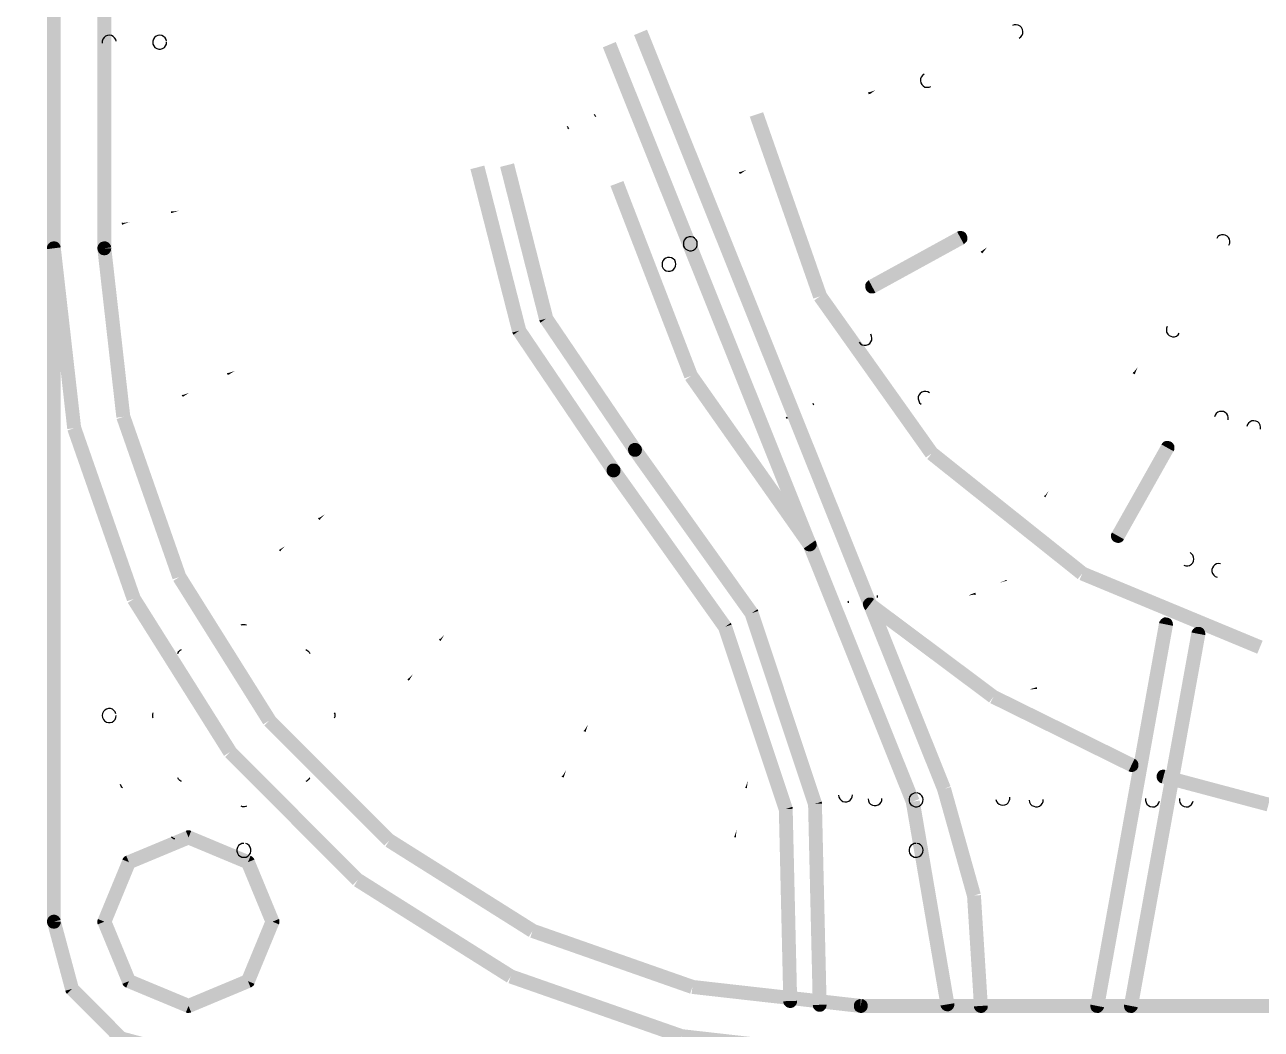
# Model space of a CAD drawing. Header units: millimetres. Extents: x -185079 to -2648, y 85916 to 249201.
# Drawn here: x -52839.2 to -52765.8, y 133814.6 to 133874.2 of the extents above; entities that cross this region are included whole.
import ezdxf

# ---------------------------------------------------------------- set-up
doc = ezdxf.new("R2010")
doc.units = ezdxf.units.MM
doc.linetypes.add('DASHDOT', pattern=[25.4, 12.7, -6.35, 0, -6.35])
doc.layers.get('0').update_dxf_attribs({"color": 255, "linetype": 'DASHDOT'})
doc.layers.add('1', color=4, linetype='Continuous')

msp = doc.modelspace()

# ---------------------------------------------------------------- hatches: boundary and pattern name
at = {"extrusion": (-0.004685415688226611, -0.01745240643729066, 0.9998367168639968)}
for points in [[(-85785.87176038814, 115775.4747908666), (-85785.47495859771, 115775.5813369159), (-85785.07815680729, 115775.6878829652), (-85728.04221438129, 115563.2730236262), (-85728.43901617172, 115563.1664775769), (-85728.83581796216, 115563.0599315276)], [(-85766.90431928224, 115716.3891529993), (-85766.50751749182, 115716.4956990486), (-85766.11071570138, 115716.6022450979), (-85735.51908488198, 115602.672034058), (-85735.91588667242, 115602.5654880087), (-85736.31268846284, 115602.4589419594)], [(-85708.82111759766, 115622.9511429566), (-85708.49099202319, 115623.2043384368), (-85708.16105637037, 115623.4582412286), (-85679.11237975888, 115584.7390086774), (-85679.4423154117, 115584.4851058856), (-85679.7717336746, 115584.232100327)], [(-85710.4233859114, 115621.764881766), (-85710.0939676485, 115622.0178873246), (-85709.76403199568, 115622.2717901164), (-85680.70851820457, 115583.5270943486), (-85681.03793646746, 115583.2740887901), (-85681.36787212029, 115583.0201859983)], [(-85693.78360648913, 115611.0606397159), (-85694.13330085149, 115610.8294888624), (-85694.48299521384, 115610.5983380088), (-85700.93303256533, 115620.0529823763), (-85700.58333820298, 115620.2841332299), (-85700.23364384062, 115620.5152840834)], [(-85710.49095402802, 115604.430779924), (-85710.86021717825, 115604.2216736971), (-85711.2294803285, 115604.0125674703), (-85716.13910478452, 115612.740336256), (-85715.76984163429, 115612.9494424829), (-85715.40057848406, 115613.1585487097)], [(-85709.12787499276, 115605.5391663781), (-85709.497138143, 115605.3300601513), (-85709.86640129323, 115605.1209539244), (-85714.47098165682, 115613.3255010772), (-85714.10171850659, 115613.5346073041), (-85713.73245535635, 115613.7437135309)], [(-85699.97375840858, 115604.5203153516), (-85700.30711265122, 115604.2791441681), (-85700.6406568155, 115604.0386802961), (-85707.85442956389, 115613.9343307911), (-85707.5208853996, 115614.174794663), (-85707.18753115696, 115614.4159658466)], [(-85687.26775701753, 115616.6449862314), (-85686.97888806916, 115616.3373306447), (-85686.69091635401, 115616.030192448), (-85691.01325649687, 115611.8871675335), (-85691.30212544525, 115612.1948231202), (-85691.59009716038, 115612.5019613169)], [(-85686.97888806916, 115616.3373306447), (-85686.69091635401, 115616.030192448), (-85686.62178924526, 115616.1314094594), (-85686.56862241292, 115616.2412321777), (-85686.55796622836, 115616.3540481247), (-85686.58892345836, 115616.4693399105), (-85686.64553382652, 115616.5785018283), (-85686.72470621129, 115616.6671977249), (-85686.82160739967, 115616.7230758355), (-85686.94145044798, 115616.7599025481), (-85687.0601608236, 115616.7416769264), (-85687.17545260942, 115616.7107196964), (-85687.26775701753, 115616.6449862314)], [(-85738.8094983028, 115601.788518512), (-85738.42637087163, 115601.9459909943), (-85738.47937272832, 115602.0417139922), (-85738.57056940976, 115602.1271812207), (-85738.66836783139, 115602.1835767212), (-85738.7846023682, 115602.206964514), (-85738.90331274385, 115602.1887388922), (-85739.01518593983, 115602.145050054), (-85739.10678303638, 115602.0795065107), (-85739.17591014513, 115601.9782894993), (-85739.21615544758, 115601.8711780592), (-85739.22339304231, 115601.745630504), (-85739.1924358123, 115601.6303387181)], [(-85734.49066167028, 115591.9398234767), (-85734.87378910145, 115591.7823509944), (-85735.25672661095, 115591.6241712005), (-85739.1924358123, 115601.6303387181), (-85738.8094983028, 115601.788518512), (-85738.42637087163, 115601.9459909943)], [(-85735.91588667242, 115602.5654880087), (-85735.53275924125, 115602.722960491), (-85735.58576109794, 115602.8186834889), (-85735.67766509095, 115602.9039607957), (-85735.77546351256, 115602.9603562962), (-85735.89099073783, 115602.9839340107), (-85736.00970111345, 115602.9657083889), (-85736.12157430945, 115602.9220195507), (-85736.21387871756, 115602.8562860857), (-85736.28300582632, 115602.7550690743), (-85736.32254381718, 115602.6481475559), (-85736.32978141193, 115602.5226000007), (-85736.29882418191, 115602.4073082149)], [(-85735.91588667242, 115602.5654880087), (-85736.31268846284, 115602.4589419594), (-85736.26880970293, 115602.3463614519), (-85736.19034462974, 115602.2574756336), (-85736.1020491482, 115602.1856372466), (-85735.98291341147, 115602.1486206123), (-85735.86078444603, 115602.1541146258), (-85735.75822426847, 115602.181653266), (-85735.64976966228, 115602.2380737125), (-85735.56449235546, 115602.3299777055), (-85735.52476444293, 115602.4361919123), (-85735.50066933857, 115602.5526163708), (-85735.51908488198, 115602.672034058)], [(-85731.84963461156, 115593.3496474029), (-85732.23276204272, 115593.1921749206), (-85732.61569955223, 115593.0339951268), (-85736.29882418191, 115602.4073082149), (-85735.91588667242, 115602.5654880087), (-85735.53275924125, 115602.722960491)], [(-85691.30212544525, 115612.1948231202), (-85691.59009716038, 115612.5019613169), (-85691.65922426914, 115612.4007443055), (-85691.71149386826, 115612.2904041973), (-85691.7228573644, 115612.1773983286), (-85691.69190013438, 115612.0621065428), (-85691.6347723763, 115611.9538418583), (-85691.55630730312, 115611.86495604), (-85691.4585088815, 115611.8085605395), (-85691.33956306642, 115611.7722512168), (-85691.22085269079, 115611.7904768385), (-85691.10556090498, 115611.8214340686), (-85691.01325649687, 115611.8871675335)], [(-85685.04129995561, 115603.8571671314), (-85685.31252924478, 115603.5371304596), (-85685.58375853395, 115603.2170937877), (-85694.40382282909, 115610.5096421122), (-85694.13330085149, 115610.8294888624), (-85693.86207156233, 115611.1495255342)], [(-85709.497138143, 115605.3300601513), (-85709.76766012059, 115605.0102134011), (-85709.80679769636, 115605.0543026544), (-85709.86640129323, 115605.1209539244)], [(-85702.11075703774, 115599.4937220396), (-85702.38127901533, 115599.1738752894), (-85702.6525083045, 115598.8538386176), (-85709.76766012059, 115605.0102134011), (-85709.497138143, 115605.3300601513), (-85709.22590885383, 115605.6500968231)], [(-85710.86021717825, 115604.2216736971), (-85711.13073915587, 115603.9018269469), (-85711.17006665329, 115603.9466235119), (-85711.2294803285, 115604.0125674703)], [(-85703.0227578324, 115597.9847397361), (-85703.2937971999, 115597.6639957527), (-85703.56431917752, 115597.3441490025), (-85711.13073915587, 115603.9018269469), (-85710.86021717825, 115604.2216736971), (-85710.58898788909, 115604.5417103689)], [(-85690.64352966589, 115596.7596226746), (-85690.91405164349, 115596.4397759244), (-85691.18528093265, 115596.1197392526), (-85700.57834194039, 115603.9591074963), (-85700.30711265122, 115604.2791441681), (-85700.03678059528, 115604.5996982298)], [(-85726.20190921616, 115585.0953333269), (-85726.55160357853, 115584.8641824734), (-85726.90129794087, 115584.6330316199), (-85732.58245640509, 115592.9610240671), (-85732.23276204272, 115593.1921749206), (-85731.88306768036, 115593.4233257742)], [(-85728.47600266844, 115583.1379572239), (-85728.8256970308, 115582.9068063704), (-85729.17539139315, 115582.6756555169), (-85735.22329354215, 115591.5504928293), (-85734.87378910145, 115591.7823509944), (-85734.5240947391, 115592.0135018479)], [(-85702.38127901533, 115599.1738752894), (-85702.11075703774, 115599.4937220396), (-85702.22399834586, 115599.5596204802), (-85702.32750127443, 115599.5864268628), (-85702.44982016154, 115599.5816401609), (-85702.56511194735, 115599.5506829309), (-85702.65651912223, 115599.484432076), (-85702.74198635071, 115599.3932353946), (-85702.78223165315, 115599.2861239545), (-85702.80220085614, 115599.1571578094), (-85702.77124362614, 115599.0418660236), (-85702.7309733777, 115598.9427244359), (-85702.6525083045, 115598.8538386176)], [(-85702.38127901533, 115599.1738752894), (-85702.6525083045, 115598.8538386176), (-85702.55470988288, 115598.7974431171), (-85702.43486683458, 115598.7606164045), (-85702.32617678895, 115598.7625019065), (-85702.21088500314, 115598.7934591365), (-85702.10584898679, 115598.8626111913), (-85702.0333032882, 115598.9510965945), (-85701.98032637751, 115599.0616266243), (-85701.96967019296, 115599.1744425713), (-85701.98789581472, 115599.293152947), (-85702.03158465298, 115599.405026143), (-85702.11075703774, 115599.4937220396)], [(-85702.6525083045, 115598.8538386176), (-85702.38127901533, 115599.1738752894), (-85702.11075703774, 115599.4937220396), (-85692.91199522492, 115591.9176381788), (-85693.18251720251, 115591.5977914286), (-85693.45374649168, 115591.2777547568)], [(-85674.66570557105, 115599.3595923344), (-85674.83571784878, 115598.9704285538), (-85675.00573012652, 115598.5812647732), (-85685.4825415225, 115603.147966679), (-85685.31252924478, 115603.5371304596), (-85685.14251696705, 115603.9262942401)], [(-85672.27725177737, 115607.5870322779), (-85671.87971772937, 115607.487515221), (-85671.48218368138, 115607.3879981642), (-85672.96812093984, 115601.5746883429), (-85673.36565498784, 115601.6742053998), (-85673.76299911419, 115601.7730151451)], [(-85671.87971772937, 115607.487515221), (-85671.48218368138, 115607.3879981642), (-85671.45879588857, 115607.504232701), (-85671.48975311859, 115607.6195244868), (-85671.53344195684, 115607.7313976828), (-85671.62534594984, 115607.8166749896), (-85671.72243705989, 115607.8732604118), (-85671.83867159672, 115607.8966482046), (-85671.94825887558, 115607.8952800925), (-85672.06355066139, 115607.8643228625), (-85672.16839675608, 115607.7944634961), (-85672.24042506475, 115607.7068753262), (-85672.27725177737, 115607.5870322779)], [(-85703.2937971999, 115597.6639957527), (-85703.0227578324, 115597.9847397361), (-85703.13670645209, 115598.050448255), (-85703.23950206909, 115598.0774445593), (-85703.36163103454, 115598.0719505458), (-85703.47692282035, 115598.0409933158), (-85703.56922722847, 115597.9752598509), (-85703.65450453528, 115597.8833558578), (-85703.69404252616, 115597.7764343395), (-85703.71471904071, 115597.6472782727), (-85703.68376181071, 115597.5319864869), (-85703.64349156227, 115597.4328448992), (-85703.56431917752, 115597.3441490025)], [(-85703.2937971999, 115597.6639957527), (-85703.56431917752, 115597.3441490025), (-85703.46741798912, 115597.2882708919), (-85703.34757494081, 115597.2514441793), (-85703.23817758361, 115597.253519603), (-85703.1228857978, 115597.284476833), (-85703.01784978145, 115597.3536288878), (-85702.94601139444, 115597.4419243693), (-85702.89303448376, 115597.5524543992), (-85702.8823782992, 115597.6652703462), (-85702.90060392095, 115597.7839807218), (-85702.94429275922, 115597.8958539178), (-85703.0227578324, 115597.9847397361)], [(-85703.56431917752, 115597.3441490025), (-85703.2937971999, 115597.6639957527), (-85703.0227578324, 115597.9847397361), (-85694.22497360338, 115590.7271575682), (-85694.49620289257, 115590.4071208964), (-85694.76724226007, 115590.086376913)], [(-85673.36565498784, 115601.6742053998), (-85673.76299911419, 115601.7730151451), (-85673.78638690698, 115601.6567806082), (-85673.75542967698, 115601.5414888224), (-85673.71174083873, 115601.4296156264), (-85673.62054415728, 115601.3441483979), (-85673.52274573567, 115601.2877528974), (-85673.40651119883, 115601.2643651046), (-85673.29711384165, 115601.2664405283), (-85673.18182205583, 115601.2973977583), (-85673.07749335104, 115601.3663598914), (-85673.00494765246, 115601.4548452946), (-85672.96812093984, 115601.5746883429)], [(-85690.91405164349, 115596.4397759244), (-85691.18528093265, 115596.1197392526), (-85691.08406392121, 115596.0506121439), (-85690.9683467743, 115596.0263271178), (-85690.84621780885, 115596.0318211313), (-85690.73092602304, 115596.0627783614), (-85690.63862161493, 115596.1285118263), (-85690.55334430811, 115596.2204158193), (-85690.51380631723, 115596.3273373377), (-85690.48971121287, 115596.4437617962), (-85690.52066844287, 115596.559053582), (-85690.56435728112, 115596.670926778), (-85690.64352966589, 115596.7596226746)], [(-85718.89535503087, 115578.3306245794), (-85719.1827345181, 115578.019900926), (-85719.47011400532, 115577.7091772726), (-85726.83898306575, 115584.55345882), (-85726.55160357853, 115584.8641824734), (-85726.26422409128, 115585.1749061268)], [(-85663.45597082183, 115597.8894582473), (-85663.50955864108, 115597.4761993623), (-85663.56333638197, 115597.0636477889), (-85674.88930566802, 115598.5571696688), (-85674.83571784878, 115598.9704285538), (-85674.78194010789, 115599.3829801272)], [(-85720.66359985861, 115575.918353122), (-85720.95027203427, 115575.6078193902), (-85721.2376515215, 115575.2970957368), (-85729.11307651803, 115582.596082717), (-85728.8256970308, 115582.9068063704), (-85728.53902485513, 115583.2173401021)], [(-85686.53225924003, 115593.9195892373), (-85686.37497857056, 115594.305334428), (-85686.49392438564, 115594.3416437508), (-85686.61282468292, 115594.3241254406), (-85686.72811646873, 115594.2931682106), (-85686.82023095519, 115594.2267274341), (-85686.88935806394, 115594.1255104226), (-85686.94181758471, 115594.015877626), (-85686.95318108084, 115593.9028717573), (-85686.92222385084, 115593.7875799715), (-85686.8649061711, 115593.6786079754), (-85686.78644109791, 115593.5897221571), (-85686.68883259795, 115593.5340339682)], [(-85693.18251720251, 115591.5977914286), (-85692.91199522492, 115591.9176381788), (-85692.87215033759, 115591.8737388471), (-85692.83282284015, 115591.8289422822)], [(-85677.87393347366, 115590.912033191), (-85678.03121414315, 115590.5262880002), (-85678.18778750105, 115590.1407327311), (-85686.68883259795, 115593.5340339682), (-85686.53225924003, 115593.9195892373), (-85686.37497857056, 115594.305334428)], [(-85694.49620289257, 115590.4071208964), (-85694.22497360338, 115590.7271575682), (-85694.18564610597, 115590.6823610033), (-85694.1465085302, 115590.6382717499)], [(-85693.53221156487, 115591.3666405751), (-85693.18251720251, 115591.5977914286), (-85692.83282284015, 115591.8289422822), (-85686.26143240742, 115581.8715173569), (-85686.61093684813, 115581.6396591918), (-85686.96063121049, 115581.4085083382)], [(-85666.90007301427, 115574.4262504959), (-85667.31757626527, 115574.3968014076), (-85667.73507951625, 115574.3673523194), (-85669.66794119368, 115597.3073663434), (-85669.2504379427, 115597.3368154317), (-85668.8329346917, 115597.3662645199)], [(-85669.2504379427, 115597.3368154317), (-85668.8329346917, 115597.3662645199), (-85668.86389192172, 115597.4815563057), (-85668.92031236822, 115597.5900109119), (-85668.9987774414, 115597.6788967302), (-85669.10930747128, 115597.7318736408), (-85669.22573192976, 115597.7559687452), (-85669.34444230539, 115597.7377431235), (-85669.4597340912, 115597.7067858935), (-85669.54772267627, 115597.6278034304), (-85669.61684978503, 115597.5265864189), (-85669.65728500912, 115597.4201822904), (-85669.66794119368, 115597.3073663434)], [(-85694.84570733325, 115590.1752627313), (-85694.49620289257, 115590.4071208964), (-85694.1465085302, 115590.6382717499), (-85687.8592708077, 115581.1262641849), (-85688.20877524841, 115580.8944060198), (-85688.55846961075, 115580.6632551663)], [(-85664.96699049513, 115574.9453063831), (-85665.38449374611, 115574.9158572948), (-85665.80199699709, 115574.8864082066), (-85667.66652802179, 115597.2669392758), (-85667.24921469245, 115597.2970956756), (-85666.83171144147, 115597.3265447639)], [(-85667.24921469245, 115597.2970956756), (-85666.83171144147, 115597.3265447639), (-85666.86266867147, 115597.4418365497), (-85666.91908911798, 115597.5502911558), (-85666.99826150273, 115597.6389870525), (-85667.1087915326, 115597.6919639632), (-85667.22431875786, 115597.7155416776), (-85667.34321905515, 115597.6980233675), (-85667.45851084095, 115597.6670661374), (-85667.5472067376, 115597.5878937527), (-85667.61633384635, 115597.4866767412), (-85667.65587183723, 115597.3797552228), (-85667.66652802179, 115597.2669392758)], [(-85668.97413877702, 115589.1515163403), (-85669.05679832424, 115588.7448591955), (-85669.1392679498, 115588.3374947392), (-85678.11387369037, 115590.1196308554), (-85678.03121414315, 115590.5262880002), (-85677.94803720602, 115590.9338423782)], [(-85710.25361723894, 115573.3401893692), (-85710.46005581418, 115572.9821933121), (-85710.66578707787, 115572.6243871766), (-85719.38846578177, 115577.6620947905), (-85719.1827345181, 115578.019900926), (-85718.97700325442, 115578.3777070614)], [(-85711.44940769, 115570.5864537872), (-85711.65584626525, 115570.2284577301), (-85711.86176745058, 115569.8713589062), (-85721.15671060952, 115575.2498233331), (-85720.95027203427, 115575.6078193902), (-85720.74435084894, 115575.9649182141)], [(-85669.05679832424, 115588.7448591955), (-85669.1392679498, 115588.3374947392), (-85669.0144277061, 115588.3300672228), (-85668.89913592029, 115588.3610244528), (-85668.80341292237, 115588.4140263095), (-85668.71813561555, 115588.5059303025), (-85668.66155019338, 115588.6030214125), (-85668.63816240059, 115588.7192559493), (-85668.656577944, 115588.8386736366), (-85668.70026678225, 115588.9505468325), (-85668.7660002472, 115589.0428512407), (-85668.86702733698, 115589.1112710378), (-85668.97413877702, 115589.1515163403)], [(-85667.04717986059, 115588.5693816326), (-85667.04793706416, 115588.9816977665), (-85667.16664743978, 115588.9634721448), (-85667.27852063578, 115588.9197833065), (-85667.36721653241, 115588.8406109217), (-85667.423094643, 115588.7437097333), (-85667.45992135564, 115588.623866685), (-85667.45784593193, 115588.5144693278), (-85667.42688870193, 115588.399177542), (-85667.35773664717, 115588.2941415257), (-85667.26925124398, 115588.2215958271), (-85667.15872121412, 115588.1686189164), (-85667.04661257868, 115588.1577728102)], [(-85660.60066499138, 115588.9953005936), (-85660.59990778781, 115588.5829844597), (-85660.59915058424, 115588.1706683257), (-85667.04661257868, 115588.1577728102), (-85667.04717986059, 115588.5693816326), (-85667.04793706416, 115588.9816977665)], [(-85679.79542836387, 115584.2666866403), (-85679.4423154117, 115584.4851058856), (-85679.08939238118, 115584.7042324424), (-85675.73158179346, 115579.0502738637), (-85676.08469474563, 115578.8318546184), (-85676.4378076978, 115578.6134353731)], [(-85688.20877524841, 115580.8944060198), (-85687.8592708077, 115581.1262641849), (-85687.83267491854, 115581.0780490302), (-85687.81558196945, 115581.0143909889)], [(-85687.00432004874, 115581.5203815342), (-85686.61093684813, 115581.6396591918), (-85686.21755364751, 115581.7589368493), (-85682.85457162358, 115570.3075869902), (-85683.2479548242, 115570.1883093327), (-85683.64133802481, 115570.0690316752)], [(-85686.61093684813, 115581.6396591918), (-85686.26143240742, 115581.8715173569), (-85686.23483651826, 115581.8233022021), (-85686.21755364751, 115581.7589368493)], [(-85681.41816269873, 115583.1029874663), (-85681.03793646746, 115583.2740887901), (-85680.65822762612, 115583.4442928806), (-85675.55247640621, 115572.350942861), (-85675.93199532591, 115572.1800314589), (-85676.3115142456, 115572.0091200568)], [(-85688.60215844901, 115580.7751283623), (-85688.20877524841, 115580.8944060198), (-85687.81558196945, 115581.0143909889), (-85684.60283483306, 115570.0717161163), (-85684.99621803367, 115569.9524384587), (-85685.38960123429, 115569.8331608012)], [(-85724.79937411075, 115567.4006972817), (-85725.05256959097, 115567.7308228561), (-85725.30666230441, 115568.0614658205), (-85722.27015794074, 115570.4017607524), (-85722.01696246052, 115570.0716351779), (-85721.76357705865, 115569.7408022919)], [(-85722.01696246052, 115570.0716351779), (-85722.27015794074, 115570.4017607524), (-85722.22625860904, 115570.4416056397), (-85722.16189325621, 115570.4588885105), (-85722.11096682322, 115570.4725628697), (-85722.04660147041, 115570.4898457405), (-85721.96318471963, 115570.4841867513)], [(-85722.07055027976, 115569.658376293), (-85722.01696246052, 115570.0716351779), (-85721.96318471963, 115570.4841867513), (-85718.1755470618, 115569.9762559613), (-85718.22913488104, 115569.5629970763), (-85718.28361993351, 115569.1502555813)], [(-85700.72569865732, 115570.4152261886), (-85700.85048900901, 115570.0101476494), (-85700.97476197079, 115569.6059663434), (-85710.58432877596, 115572.5780120061), (-85710.46005581418, 115572.9821933121), (-85710.33507554083, 115573.3865645397)], [(-85725.05256959097, 115567.7308228561), (-85725.46531108601, 115567.7853079086), (-85725.45352222878, 115567.8430715212), (-85725.44192329321, 115567.9015424454), (-85725.40125262966, 115567.9534116295), (-85725.3726062628, 115568.0020521453), (-85725.30666230441, 115568.0614658205)], [(-85718.22913488104, 115569.5629970763), (-85718.1755470618, 115569.9762559613), (-85718.11778344917, 115569.964467104), (-85718.05570401349, 115569.9394292487), (-85718.00725341929, 115569.9114901933), (-85717.95861290344, 115569.8828438265), (-85717.8999065398, 115569.8167099464)], [(-85725.13266304629, 115563.8889620211), (-85725.54540454134, 115563.9434470736), (-85725.95795611473, 115563.9972248145), (-85725.46531108601, 115567.7853079086), (-85725.05256959097, 115567.7308228561), (-85724.64072532915, 115567.6768551936)], [(-85718.55926045551, 115569.3098015961), (-85718.22913488104, 115569.5629970763), (-85717.8999065398, 115569.8167099464), (-85715.57603689919, 115566.7848948885), (-85715.90616247365, 115566.5316994083), (-85716.23539081491, 115566.2779865381)], [(-85701.27832901737, 115567.463374298), (-85701.4024120575, 115567.0584856804), (-85701.52739233084, 115566.6541144528), (-85711.78011922703, 115569.8242764241), (-85711.65584626525, 115570.2284577301), (-85711.53105591355, 115570.6335362693)], [(-85676.47465935643, 115578.6998453526), (-85676.08469474563, 115578.8318546184), (-85675.69473013484, 115578.9638638842), (-85673.59755975383, 115572.7378494527), (-85673.98752436464, 115572.6058401869), (-85674.37748897543, 115572.4738309211)], [(-85728.43901617172, 115563.1664775769), (-85728.08248462973, 115563.3721652139), (-85728.14821809468, 115563.464469622), (-85728.24924518446, 115563.5328894192), (-85728.35564931294, 115563.5733246433), (-85728.4811968682, 115563.5805622381), (-85728.59648865402, 115563.5496050081), (-85728.69221165194, 115563.4966031514), (-85728.77748895876, 115563.4046991583), (-85728.83336706935, 115563.30779797), (-85728.85746217374, 115563.1913735115), (-85728.83923655197, 115563.0726631358), (-85728.79554771371, 115562.9607899399)], [(-85726.00954323284, 115559.7922057513), (-85726.36607477484, 115559.5865181143), (-85726.72260631682, 115559.3808304772), (-85728.79554771371, 115562.9607899399), (-85728.43901617172, 115563.1664775769), (-85728.08248462973, 115563.3721652139)], [(-85725.54540454134, 115563.9434470736), (-85725.87534019415, 115563.6895442818), (-85725.91466769158, 115563.7343408467), (-85725.93176064067, 115563.797998888), (-85725.94562492159, 115563.8496326326), (-85725.96271787067, 115563.9132906738), (-85725.95795611473, 115563.9972248145)], [(-85722.89211663783, 115561.1646375742), (-85723.22153490073, 115560.9116320156), (-85723.55147055355, 115560.6577292238), (-85725.87534019415, 115563.6895442818), (-85725.54540454134, 115563.9434470736), (-85725.21527896686, 115564.1966425538)], [(-85716.31800673548, 115566.5856670708), (-85715.90616247365, 115566.5316994083), (-85715.49342097862, 115566.4772143558), (-85715.98606600733, 115562.6891312617), (-85716.3981001908, 115562.7438062358), (-85716.81065176419, 115562.7975839767)], [(-85715.90616247365, 115566.5316994083), (-85715.57603689919, 115566.7848948885), (-85715.53619201184, 115566.7409955568), (-85715.51890914112, 115566.676630204), (-85715.50504486018, 115566.6249964594), (-85715.4879519111, 115566.5613384181), (-85715.49342097862, 115566.4772143558)], [(-85728.43901617172, 115563.1664775769), (-85728.83581796216, 115563.0599315276), (-85728.79193920224, 115562.94735102), (-85728.71276681748, 115562.8586551234), (-85728.62517864752, 115562.7866268147), (-85728.50533559921, 115562.7498001021), (-85728.38320663376, 115562.7552941156), (-85728.28064645622, 115562.7828327558), (-85728.1728991616, 115562.8390632807), (-85728.08762185478, 115562.9309672737), (-85728.04718663069, 115563.0373714022), (-85728.02379883788, 115563.153605939), (-85728.04221438129, 115563.2730236262)], [(-85690.79577875294, 115569.6729353803), (-85690.82067468754, 115569.2544893783), (-85690.84538070046, 115568.8353360647), (-85700.8753849436, 115569.5917016474), (-85700.85048900901, 115570.0101476494), (-85700.82578299608, 115570.429300963)], [(-85723.22153490073, 115560.9116320156), (-85723.27583003155, 115560.498183209), (-85723.33378356583, 115560.5106793778), (-85723.39496576828, 115560.5351998433), (-85723.44412367404, 115560.5629489769), (-85723.4927641899, 115560.5915953438), (-85723.55147055355, 115560.6577292238)], [(-85719.36809520533, 115560.8194814671), (-85719.42168302457, 115560.4062225822), (-85719.47546076546, 115559.9936710088), (-85723.27583003155, 115560.498183209), (-85723.22153490073, 115560.9116320156), (-85723.16775715983, 115561.324183589)], [(-85716.65200298259, 115563.0737418886), (-85716.3981001908, 115562.7438062358), (-85716.14471478893, 115562.4129733498), (-85719.16848754435, 115560.0760970077), (-85719.42168302457, 115560.4062225822), (-85719.67506842644, 115560.7370554682)], [(-85716.3981001908, 115562.7438062358), (-85715.98606600733, 115562.6891312617), (-85715.99785486456, 115562.631367649), (-85716.00945380013, 115562.5728967248), (-85716.05012446367, 115562.5210275408), (-85716.07877083054, 115562.472387025), (-85716.14471478893, 115562.4129733498)], [(-85690.67867807881, 115566.681005054), (-85690.7035740134, 115566.262559052), (-85690.72828002633, 115565.8434057384), (-85701.42730799208, 115566.6400396784), (-85701.4024120575, 115567.0584856804), (-85701.37770604457, 115567.477638994)], [(-85680.93042665377, 115571.1677564789), (-85680.87532442738, 115570.756383096), (-85680.81951488943, 115570.3451996347), (-85690.76486514958, 115568.843305917), (-85690.82067468754, 115569.2544893783), (-85690.87558699226, 115569.6651554496)], [(-85726.36607477484, 115559.5865181143), (-85726.57180603851, 115559.2287119788), (-85726.62025663271, 115559.2566510341), (-85726.67302304995, 115559.2978390876), (-85726.72260631682, 115559.3808304772)], [(-85722.58300268592, 115557.8671021389), (-85722.78873394961, 115557.5092960034), (-85722.99465513494, 115557.1521971795), (-85726.57180603851, 115559.2287119788), (-85726.36607477484, 115559.5865181143), (-85726.1601535895, 115559.9436169382)], [(-85719.42168302457, 115560.4062225822), (-85719.16848754435, 115560.0760970077), (-85719.21599538752, 115560.0496910402), (-85719.27675222888, 115560.0189692496), (-85719.32767866187, 115560.0052948904), (-85719.3913367031, 115559.9882019413), (-85719.47546076546, 115559.9936710088)], [(-85684.99621803367, 115569.9524384587), (-85685.38960123429, 115569.8331608012), (-85685.34591239603, 115569.7212876052), (-85685.26744732284, 115569.6324017869), (-85685.16964890122, 115569.5760062864), (-85685.04980585292, 115569.5391795738), (-85684.94040849572, 115569.5412549974), (-85684.82582402148, 115569.5720223058), (-85684.72078800513, 115569.6411743606), (-85684.64824230655, 115569.7296597637), (-85684.59526539585, 115569.8401897936), (-85684.5846092113, 115569.9530057406), (-85684.60283483306, 115570.0717161163)], [(-85683.2479548242, 115570.1883093327), (-85683.64133802481, 115570.0690316752), (-85683.59764918656, 115569.9571584792), (-85683.5184768018, 115569.8684625825), (-85683.42138569175, 115569.8118771604), (-85683.30154264344, 115569.7750504477), (-85683.19214528624, 115569.7771258714), (-85683.07685350043, 115569.8080831014), (-85682.97252479564, 115569.8770452345), (-85682.89997909707, 115569.9655306377), (-85682.84700218638, 115570.0760606676), (-85682.83634600183, 115570.1888766146), (-85682.85457162358, 115570.3075869902)], [(-85680.87532442738, 115570.756383096), (-85680.98206039832, 115571.153892198), (-85681.09393359433, 115571.1102033597), (-85681.18192217938, 115571.0312208966), (-85681.25465779961, 115570.943442805), (-85681.29148451224, 115570.8235997567), (-85681.28599049873, 115570.7014707913), (-85681.25845185854, 115570.5989106137), (-85681.20203141203, 115570.4904560075), (-85681.11012741903, 115570.4051787007), (-85681.00301597897, 115570.3649333983), (-85680.88748875371, 115570.3413556838), (-85680.76858845643, 115570.358873994)], [(-85680.87532442738, 115570.756383096), (-85680.81951488943, 115570.3451996347), (-85680.70422310362, 115570.3761568647), (-85680.59937700891, 115570.4460162311), (-85680.52734870026, 115570.533604401), (-85680.47437178956, 115570.6441344309), (-85680.463715605, 115570.7569503779), (-85680.48194122677, 115570.8756607535), (-85680.52563006502, 115570.9875339495), (-85680.60409513822, 115571.0764197678), (-85680.70189355983, 115571.1328152683), (-85680.82102929657, 115571.1698319026), (-85680.93042665377, 115571.1677564789)], [(-85615.44893618254, 115588.7503235936), (-85615.34220021158, 115588.3528144916), (-85615.23546424064, 115587.9553053896), (-85680.76858845643, 115570.358873994), (-85680.87532442738, 115570.756383096), (-85680.98206039832, 115571.153892198)], [(-85675.93199532591, 115572.1800314589), (-85676.3115142456, 115572.0091200568), (-85676.24236219084, 115571.9040840404), (-85676.1540667093, 115571.8322456534), (-85676.04424399101, 115571.779078821), (-85675.93123812234, 115571.7677153249), (-85675.81252774672, 115571.7859409467), (-85675.70065455072, 115571.8296297849), (-85675.61195865407, 115571.9088021697), (-85675.55627046514, 115572.0064106697), (-85675.51944375252, 115572.126253718), (-85675.52151917621, 115572.2356510752), (-85675.55247640621, 115572.350942861)], [(-85673.98752436464, 115572.6058401869), (-85674.37748897543, 115572.4738309211), (-85674.33380013717, 115572.3619577251), (-85674.24260345574, 115572.2764904967), (-85674.14480503411, 115572.2200949962), (-85674.02857049728, 115572.1967072033), (-85673.91898321843, 115572.1980753155), (-85673.80439874419, 115572.2288426238), (-85673.69955264949, 115572.2987019901), (-85673.63042554073, 115572.3999190016), (-85673.57725870839, 115572.5097417199), (-85673.56660252383, 115572.6225576669), (-85673.59755975383, 115572.7378494527)], [(-85667.31757626527, 115574.3968014076), (-85667.73507951625, 115574.3673523194), (-85667.70412228625, 115574.2520605336), (-85667.64770183973, 115574.1436059274), (-85667.56923676655, 115574.0547201091), (-85667.45870673668, 115574.0017431984), (-85667.34247219985, 115573.9783554056), (-85667.22357190256, 115573.9958737158), (-85667.10898742832, 115574.0266410242), (-85667.02029153168, 115574.1058134089), (-85666.95116442292, 115574.2070304204), (-85666.91162643206, 115574.3139519388), (-85666.90007301427, 115574.4262504959)], [(-85665.38449374611, 115574.9158572948), (-85665.80199699709, 115574.8864082066), (-85665.77103976709, 115574.7711164208), (-85665.71461932058, 115574.6626618146), (-85665.6361542474, 115574.5737759963), (-85665.52562421752, 115574.5207990856), (-85665.4093896807, 115574.4974112928), (-85665.29048938342, 115574.514929603), (-85665.17590490918, 115574.5456969114), (-85665.08720901253, 115574.6248692961), (-85665.01808190378, 115574.7260863076), (-85664.9785439129, 115574.833007826), (-85664.96699049513, 115574.9453063831)], [(-85680.15250754877, 115568.2706082907), (-85680.09740532239, 115567.8592349078), (-85680.0417857061, 115567.4487587581), (-85690.64776447545, 115565.8513755907), (-85690.7035740134, 115566.262559052), (-85690.75848631813, 115566.6732251234)], [(-85722.78873394961, 115557.5092960034), (-85722.7881666677, 115557.0976871811), (-85722.8425116905, 115557.09674443), (-85722.90027530314, 115557.1085332873), (-85722.99465513494, 115557.1521971795)], [(-85718.64452112315, 115557.9213905279), (-85718.64376391958, 115557.509074394), (-85718.64319663765, 115557.0974655716), (-85722.7881666677, 115557.0976871811), (-85722.78873394961, 115557.5092960034), (-85722.78949115318, 115557.9216121374)], [(-85718.64376391958, 115557.509074394), (-85718.75049989052, 115557.9065834959), (-85718.86237308652, 115557.8628946577), (-85718.95125890481, 115557.7844295845), (-85719.0230972918, 115557.696134103), (-85719.05992400444, 115557.5762910547), (-85719.05442999092, 115557.4541620892), (-85719.02689135073, 115557.3516019117), (-85718.97047090423, 115557.2431473055), (-85718.87856691123, 115557.1578699987), (-85718.77216278274, 115557.1174347746), (-85718.6559282459, 115557.0940469818), (-85718.53721787028, 115557.1122726035)], [(-85718.64376391958, 115557.509074394), (-85718.64319663765, 115557.0974655716), (-85718.52448626203, 115557.1156911933), (-85718.41261306604, 115557.1593800316), (-85718.32372724774, 115557.2378451048), (-85718.26733174724, 115557.3356435264), (-85718.23121234619, 115557.455296653), (-85718.23328776988, 115557.5646940102), (-85718.26424499988, 115557.6799857961), (-85718.33339705464, 115557.7850218124), (-85718.42188245783, 115557.857567511), (-85718.53170517614, 115557.9107343433), (-85718.64452112315, 115557.9213905279)], [(-85680.09740532239, 115567.8592349078), (-85680.20414129333, 115568.2567440098), (-85680.31601448933, 115568.2130551715), (-85680.40419299605, 115568.13478002), (-85680.47673869463, 115568.0462946168), (-85680.51356540725, 115567.9264515685), (-85680.50807139374, 115567.804322603), (-85680.48053275356, 115567.7017624255), (-85680.42411230704, 115567.5933078193), (-85680.33220831404, 115567.5080305125), (-85680.22509687398, 115567.46778521), (-85680.10956964872, 115567.4442074956), (-85679.9908592731, 115567.4624331173)], [(-85680.09740532239, 115567.8592349078), (-85680.20414129333, 115568.2567440098), (-85680.31601448933, 115568.2130551715), (-85680.40419299605, 115568.13478002), (-85680.47673869463, 115568.0462946168), (-85680.51356540725, 115567.9264515685), (-85680.50807139374, 115567.804322603), (-85680.48053275356, 115567.7017624255), (-85680.42411230704, 115567.5933078193), (-85680.33220831404, 115567.5080305125), (-85680.22509687398, 115567.46778521), (-85680.10956964872, 115567.4442074956), (-85679.9908592731, 115567.4624331173)], [(-85680.09740532239, 115567.8592349078), (-85680.0417857061, 115567.4487587581), (-85679.92649392028, 115567.4797159881), (-85679.82145790392, 115567.5488680428), (-85679.74961951692, 115567.6371635244), (-85679.69664260623, 115567.7476935542), (-85679.68598642167, 115567.8605095013), (-85679.70421204343, 115567.9792198769), (-85679.74790088169, 115568.0910930729), (-85679.82636595488, 115568.1799788912), (-85679.92397445484, 115568.2356670801), (-85680.04311019157, 115568.2726837144), (-85680.15250754877, 115568.2706082907)], [(-85679.9908592731, 115567.4624331173), (-85680.09740532239, 115567.8592349078), (-85680.20414129333, 115568.2567440098), (-85647.44359133378, 115577.0533453735), (-85647.33685536284, 115576.6558362715), (-85647.23030931354, 115576.2590344811)], [(-85614.67101707755, 115585.8531754054), (-85614.56428110659, 115585.4556663034), (-85614.45773505731, 115585.058864513), (-85679.9908592731, 115567.4624331173), (-85680.09740532239, 115567.8592349078), (-85680.20414129333, 115568.2567440098)]]:
    msp.add_hatch(color=7, dxfattribs=at).paths.add_polyline_path(points, flags=16)
msp.add_hatch(color=7, dxfattribs=at).paths.add_polyline_path([(-85591.53235386957, 115592.0661845454), (-85591.42561789863, 115591.6686754434), (-85591.32737159467, 115591.2696450716), (-85718.53721787028, 115557.1122726035), (-85718.64376391958, 115557.509074394), (-85718.75049989052, 115557.9065834959)], flags=17)

# ---------------------------------------------------------------- linework, layer by layer
for p, q in [((-52789.0349378031, 133870.0996402818, 1388.047214936865), (-52789.08840861569, 133870.2058171715, 1388.04881770782)), ((-52796.69647984502, 133865.3751348159, 1387.928844110019), (-52796.73603477914, 133865.4681311262, 1387.930282022902)), ((-52830.45725736847, 133863.0531560756, 1387.730104265785), (-52830.47044627968, 133863.1322395521, 1387.731422882535)), ((-52833.37345117616, 133862.3758207445, 1387.704615392173), (-52833.38664014727, 133862.4556364754, 1387.705946790331)), ((-52782.32723334972, 133860.6777227632, 1387.914186465283), (-52782.40706796908, 133860.7707190735, 1387.915435620276)), ((-52827.08982214491, 133853.4452459363, 1387.578176139546), (-52827.12937707903, 133853.5382422467, 1387.579614052429)), ((-52773.28641998552, 133853.497968254, 1387.831228894668), (-52773.39261625538, 133853.5514228261, 1387.831664303011)), ((-52829.79358118621, 133852.1447621007, 1387.542805556633), (-52829.83313612033, 133852.237758411, 1387.544243469516)), ((-52778.58809321767, 133846.1864079506, 1387.678759133886), (-52778.65400866428, 133846.2259496889, 1387.679140453369)), ((-52821.68065661347, 133844.8588307018, 1387.453646386466), (-52821.74730663413, 133844.9254658533, 1387.454497186082)), ((-52824.01379589157, 133842.9879206792, 1387.410055659338), (-52824.07971355432, 133843.0545558307, 1387.410909890915)), ((-52780.94734659616, 133841.2495487053, 1387.581529100995), (-52780.93416091933, 133841.210006967, 1387.580900680275)), ((-52782.80307967636, 133840.4931298977, 1387.559629315777), (-52782.77597482678, 133840.4001335874, 1387.558133059546)), ((-52814.4956371838, 133837.6666278676, 1387.361774941123), (-52814.56228714457, 133837.7325307647, 1387.36261295933)), ((-52816.36442243267, 133835.317555714, 1387.312013818273), (-52816.43107245334, 133835.3841908655, 1387.312864617889)), ((-52779.15694282039, 133834.8796675757, 1387.478731347364), (-52779.14375277116, 133834.7866712654, 1387.477169883863)), ((-52805.89291933922, 133832.265519325, 1387.307811097391), (-52805.9851996707, 133832.3050610633, 1387.308068866254)), ((-52807.19116848435, 133829.558374764, 1387.254473364164), (-52807.28418117375, 133829.5979165023, 1387.254727701066)), ((-52796.32219258085, 133828.9213134256, 1387.294287281915), (-52796.40202067154, 133828.9344940051, 1387.29414326344)), ((-52796.98473768723, 133826.0018150852, 1387.240221883081), (-52797.06456577793, 133826.0149956646, 1387.240077864606))]:
    msp.add_line(p, q, dxfattribs=at)
at = {"extrusion": (-0.004685415688226611, -0.01745240643729066, 0.9998367168639968), "elevation": -701.1962460241821}
for points in [[(-85686.69091635401, 115616.030192448), (-85686.62178924526, 115616.1314094594), (-85686.56862241292, 115616.2412321777), (-85686.55796622836, 115616.3540481247), (-85686.58892345836, 115616.4693399105), (-85686.64553382652, 115616.5785018283), (-85686.72470621129, 115616.6671977249), (-85686.82160739967, 115616.7230758355), (-85686.94145044798, 115616.7599025481), (-85687.0601608236, 115616.7416769264), (-85687.17545260942, 115616.7107196964), (-85687.26775701753, 115616.6449862314)], [(-85738.42637087163, 115601.9459909943), (-85738.47937272832, 115602.0417139922), (-85738.57056940976, 115602.1271812207), (-85738.66836783139, 115602.1835767212), (-85738.7846023682, 115602.206964514), (-85738.90331274385, 115602.1887388922), (-85739.01518593983, 115602.145050054), (-85739.10678303638, 115602.0795065107), (-85739.17591014513, 115601.9782894993), (-85739.21615544758, 115601.8711780592), (-85739.22339304231, 115601.745630504), (-85739.1924358123, 115601.6303387181)], [(-85735.53275924125, 115602.722960491), (-85735.58576109794, 115602.8186834889), (-85735.67766509095, 115602.9039607957), (-85735.77546351256, 115602.9603562962), (-85735.89099073783, 115602.9839340107), (-85736.00970111345, 115602.9657083889), (-85736.12157430945, 115602.9220195507), (-85736.21387871756, 115602.8562860857), (-85736.28300582632, 115602.7550690743), (-85736.32254381718, 115602.6481475559), (-85736.32978141193, 115602.5226000007), (-85736.29882418191, 115602.4073082149)], [(-85736.31268846284, 115602.4589419594), (-85736.26880970293, 115602.3463614519), (-85736.19034462974, 115602.2574756336), (-85736.1020491482, 115602.1856372466), (-85735.98291341147, 115602.1486206123), (-85735.86078444603, 115602.1541146258), (-85735.75822426847, 115602.181653266), (-85735.64976966228, 115602.2380737125), (-85735.56449235546, 115602.3299777055), (-85735.52476444293, 115602.4361919123), (-85735.50066933857, 115602.5526163708), (-85735.51908488198, 115602.672034058)], [(-85691.59009716038, 115612.5019613169), (-85691.65922426914, 115612.4007443055), (-85691.71149386826, 115612.2904041973), (-85691.7228573644, 115612.1773983286), (-85691.69190013438, 115612.0621065428), (-85691.6347723763, 115611.9538418583), (-85691.55630730312, 115611.86495604), (-85691.4585088815, 115611.8085605395), (-85691.33956306642, 115611.7722512168), (-85691.22085269079, 115611.7904768385), (-85691.10556090498, 115611.8214340686), (-85691.01325649687, 115611.8871675335)], [(-85709.76766012059, 115605.0102134011), (-85709.80679769636, 115605.0543026544), (-85709.86640129323, 115605.1209539244)], [(-85711.13073915587, 115603.9018269469), (-85711.17006665329, 115603.9466235119), (-85711.2294803285, 115604.0125674703)], [(-85702.11075703774, 115599.4937220396), (-85702.22399834586, 115599.5596204802), (-85702.32750127443, 115599.5864268628), (-85702.44982016154, 115599.5816401609), (-85702.56511194735, 115599.5506829309), (-85702.65651912223, 115599.484432076), (-85702.74198635071, 115599.3932353946), (-85702.78223165315, 115599.2861239545), (-85702.80220085614, 115599.1571578094), (-85702.77124362614, 115599.0418660236), (-85702.7309733777, 115598.9427244359), (-85702.6525083045, 115598.8538386176)], [(-85702.6525083045, 115598.8538386176), (-85702.55470988288, 115598.7974431171), (-85702.43486683458, 115598.7606164045), (-85702.32617678895, 115598.7625019065), (-85702.21088500314, 115598.7934591365), (-85702.10584898679, 115598.8626111913), (-85702.0333032882, 115598.9510965945), (-85701.98032637751, 115599.0616266243), (-85701.96967019296, 115599.1744425713), (-85701.98789581472, 115599.293152947), (-85702.03158465298, 115599.405026143), (-85702.11075703774, 115599.4937220396)], [(-85671.48218368138, 115607.3879981642), (-85671.45879588857, 115607.504232701), (-85671.48975311859, 115607.6195244868), (-85671.53344195684, 115607.7313976828), (-85671.62534594984, 115607.8166749896), (-85671.72243705989, 115607.8732604118), (-85671.83867159672, 115607.8966482046), (-85671.94825887558, 115607.8952800925), (-85672.06355066139, 115607.8643228625), (-85672.16839675608, 115607.7944634961), (-85672.24042506475, 115607.7068753262), (-85672.27725177737, 115607.5870322779)], [(-85703.0227578324, 115597.9847397361), (-85703.13670645209, 115598.050448255), (-85703.23950206909, 115598.0774445593), (-85703.36163103454, 115598.0719505458), (-85703.47692282035, 115598.0409933158), (-85703.56922722847, 115597.9752598509), (-85703.65450453528, 115597.8833558578), (-85703.69404252616, 115597.7764343395), (-85703.71471904071, 115597.6472782727), (-85703.68376181071, 115597.5319864869), (-85703.64349156227, 115597.4328448992), (-85703.56431917752, 115597.3441490025)], [(-85703.56431917752, 115597.3441490025), (-85703.46741798912, 115597.2882708919), (-85703.34757494081, 115597.2514441793), (-85703.23817758361, 115597.253519603), (-85703.1228857978, 115597.284476833), (-85703.01784978145, 115597.3536288878), (-85702.94601139444, 115597.4419243693), (-85702.89303448376, 115597.5524543992), (-85702.8823782992, 115597.6652703462), (-85702.90060392095, 115597.7839807218), (-85702.94429275922, 115597.8958539178), (-85703.0227578324, 115597.9847397361)], [(-85673.76299911419, 115601.7730151451), (-85673.78638690698, 115601.6567806082), (-85673.75542967698, 115601.5414888224), (-85673.71174083873, 115601.4296156264), (-85673.62054415728, 115601.3441483979), (-85673.52274573567, 115601.2877528974), (-85673.40651119883, 115601.2643651046), (-85673.29711384165, 115601.2664405283), (-85673.18182205583, 115601.2973977583), (-85673.07749335104, 115601.3663598914), (-85673.00494765246, 115601.4548452946), (-85672.96812093984, 115601.5746883429)], [(-85691.18528093265, 115596.1197392526), (-85691.08406392121, 115596.0506121439), (-85690.9683467743, 115596.0263271178), (-85690.84621780885, 115596.0318211313), (-85690.73092602304, 115596.0627783614), (-85690.63862161493, 115596.1285118263), (-85690.55334430811, 115596.2204158193), (-85690.51380631723, 115596.3273373377), (-85690.48971121287, 115596.4437617962), (-85690.52066844287, 115596.559053582), (-85690.56435728112, 115596.670926778), (-85690.64352966589, 115596.7596226746)], [(-85686.37497857056, 115594.305334428), (-85686.49392438564, 115594.3416437508), (-85686.61282468292, 115594.3241254406), (-85686.72811646873, 115594.2931682106), (-85686.82023095519, 115594.2267274341), (-85686.88935806394, 115594.1255104226), (-85686.94181758471, 115594.015877626), (-85686.95318108084, 115593.9028717573), (-85686.92222385084, 115593.7875799715), (-85686.8649061711, 115593.6786079754), (-85686.78644109791, 115593.5897221571), (-85686.68883259795, 115593.5340339682)], [(-85692.91199522492, 115591.9176381788), (-85692.87215033759, 115591.8737388471), (-85692.83282284015, 115591.8289422822)], [(-85694.22497360338, 115590.7271575682), (-85694.18564610597, 115590.6823610033), (-85694.1465085302, 115590.6382717499)], [(-85668.8329346917, 115597.3662645199), (-85668.86389192172, 115597.4815563057), (-85668.92031236822, 115597.5900109119), (-85668.9987774414, 115597.6788967302), (-85669.10930747128, 115597.7318736408), (-85669.22573192976, 115597.7559687452), (-85669.34444230539, 115597.7377431235), (-85669.4597340912, 115597.7067858935), (-85669.54772267627, 115597.6278034304), (-85669.61684978503, 115597.5265864189), (-85669.65728500912, 115597.4201822904), (-85669.66794119368, 115597.3073663434)], [(-85666.83171144147, 115597.3265447639), (-85666.86266867147, 115597.4418365497), (-85666.91908911798, 115597.5502911558), (-85666.99826150273, 115597.6389870525), (-85667.1087915326, 115597.6919639632), (-85667.22431875786, 115597.7155416776), (-85667.34321905515, 115597.6980233675), (-85667.45851084095, 115597.6670661374), (-85667.5472067376, 115597.5878937527), (-85667.61633384635, 115597.4866767412), (-85667.65587183723, 115597.3797552228), (-85667.66652802179, 115597.2669392758)], [(-85669.1392679498, 115588.3374947392), (-85669.0144277061, 115588.3300672228), (-85668.89913592029, 115588.3610244528), (-85668.80341292237, 115588.4140263095), (-85668.71813561555, 115588.5059303025), (-85668.66155019338, 115588.6030214125), (-85668.63816240059, 115588.7192559493), (-85668.656577944, 115588.8386736366), (-85668.70026678225, 115588.9505468325), (-85668.7660002472, 115589.0428512407), (-85668.86702733698, 115589.1112710378), (-85668.97413877702, 115589.1515163403)], [(-85667.04793706416, 115588.9816977665), (-85667.16664743978, 115588.9634721448), (-85667.27852063578, 115588.9197833065), (-85667.36721653241, 115588.8406109217), (-85667.423094643, 115588.7437097333), (-85667.45992135564, 115588.623866685), (-85667.45784593193, 115588.5144693278), (-85667.42688870193, 115588.399177542), (-85667.35773664717, 115588.2941415257), (-85667.26925124398, 115588.2215958271), (-85667.15872121412, 115588.1686189164), (-85667.04661257868, 115588.1577728102)], [(-85687.8592708077, 115581.1262641849), (-85687.83267491854, 115581.0780490302), (-85687.81558196945, 115581.0143909889)], [(-85686.26143240742, 115581.8715173569), (-85686.23483651826, 115581.8233022021), (-85686.21755364751, 115581.7589368493)], [(-85722.27015794074, 115570.4017607524), (-85722.22625860904, 115570.4416056397), (-85722.16189325621, 115570.4588885105), (-85722.11096682322, 115570.4725628697), (-85722.04660147041, 115570.4898457405), (-85721.96318471963, 115570.4841867513)], [(-85725.46531108601, 115567.7853079086), (-85725.45352222878, 115567.8430715212), (-85725.44192329321, 115567.9015424454), (-85725.40125262966, 115567.9534116295), (-85725.3726062628, 115568.0020521453), (-85725.30666230441, 115568.0614658205)], [(-85718.1755470618, 115569.9762559613), (-85718.11778344917, 115569.964467104), (-85718.05570401349, 115569.9394292487), (-85718.00725341929, 115569.9114901933), (-85717.95861290344, 115569.8828438265), (-85717.8999065398, 115569.8167099464)], [(-85728.08248462973, 115563.3721652139), (-85728.14821809468, 115563.464469622), (-85728.24924518446, 115563.5328894192), (-85728.35564931294, 115563.5733246433), (-85728.4811968682, 115563.5805622381), (-85728.59648865402, 115563.5496050081), (-85728.69221165194, 115563.4966031514), (-85728.77748895876, 115563.4046991583), (-85728.83336706935, 115563.30779797), (-85728.85746217374, 115563.1913735115), (-85728.83923655197, 115563.0726631358), (-85728.79554771371, 115562.9607899399)], [(-85725.87534019415, 115563.6895442818), (-85725.91466769158, 115563.7343408467), (-85725.93176064067, 115563.797998888), (-85725.94562492159, 115563.8496326326), (-85725.96271787067, 115563.9132906738), (-85725.95795611473, 115563.9972248145)], [(-85715.57603689919, 115566.7848948885), (-85715.53619201184, 115566.7409955568), (-85715.51890914112, 115566.676630204), (-85715.50504486018, 115566.6249964594), (-85715.4879519111, 115566.5613384181), (-85715.49342097862, 115566.4772143558)], [(-85728.83581796216, 115563.0599315276), (-85728.79193920224, 115562.94735102), (-85728.71276681748, 115562.8586551234), (-85728.62517864752, 115562.7866268147), (-85728.50533559921, 115562.7498001021), (-85728.38320663376, 115562.7552941156), (-85728.28064645622, 115562.7828327558), (-85728.1728991616, 115562.8390632807), (-85728.08762185478, 115562.9309672737), (-85728.04718663069, 115563.0373714022), (-85728.02379883788, 115563.153605939), (-85728.04221438129, 115563.2730236262)], [(-85726.57180603851, 115559.2287119788), (-85726.62025663271, 115559.2566510341), (-85726.67302304995, 115559.2978390876), (-85726.72260631682, 115559.3808304772)], [(-85723.27583003155, 115560.498183209), (-85723.33378356583, 115560.5106793778), (-85723.39496576828, 115560.5351998433), (-85723.44412367404, 115560.5629489769), (-85723.4927641899, 115560.5915953438), (-85723.55147055355, 115560.6577292238)], [(-85715.98606600733, 115562.6891312617), (-85715.99785486456, 115562.631367649), (-85716.00945380013, 115562.5728967248), (-85716.05012446367, 115562.5210275408), (-85716.07877083054, 115562.472387025), (-85716.14471478893, 115562.4129733498)], [(-85685.38960123429, 115569.8331608012), (-85685.34591239603, 115569.7212876052), (-85685.26744732284, 115569.6324017869), (-85685.16964890122, 115569.5760062864), (-85685.04980585292, 115569.5391795738), (-85684.94040849572, 115569.5412549974), (-85684.82582402148, 115569.5720223058), (-85684.72078800513, 115569.6411743606), (-85684.64824230655, 115569.7296597637), (-85684.59526539585, 115569.8401897936), (-85684.5846092113, 115569.9530057406), (-85684.60283483306, 115570.0717161163)], [(-85683.64133802481, 115570.0690316752), (-85683.59764918656, 115569.9571584792), (-85683.5184768018, 115569.8684625825), (-85683.42138569175, 115569.8118771604), (-85683.30154264344, 115569.7750504477), (-85683.19214528624, 115569.7771258714), (-85683.07685350043, 115569.8080831014), (-85682.97252479564, 115569.8770452345), (-85682.89997909707, 115569.9655306377), (-85682.84700218638, 115570.0760606676), (-85682.83634600183, 115570.1888766146), (-85682.85457162358, 115570.3075869902)], [(-85680.98206039832, 115571.153892198), (-85681.09393359433, 115571.1102033597), (-85681.18192217938, 115571.0312208966), (-85681.25465779961, 115570.943442805), (-85681.29148451224, 115570.8235997567), (-85681.28599049873, 115570.7014707913), (-85681.25845185854, 115570.5989106137), (-85681.20203141203, 115570.4904560075), (-85681.11012741903, 115570.4051787007), (-85681.00301597897, 115570.3649333983), (-85680.88748875371, 115570.3413556838), (-85680.76858845643, 115570.358873994)], [(-85680.81951488943, 115570.3451996347), (-85680.70422310362, 115570.3761568647), (-85680.59937700891, 115570.4460162311), (-85680.52734870026, 115570.533604401), (-85680.47437178956, 115570.6441344309), (-85680.463715605, 115570.7569503779), (-85680.48194122677, 115570.8756607535), (-85680.52563006502, 115570.9875339495), (-85680.60409513822, 115571.0764197678), (-85680.70189355983, 115571.1328152683), (-85680.82102929657, 115571.1698319026), (-85680.93042665377, 115571.1677564789)], [(-85676.3115142456, 115572.0091200568), (-85676.24236219084, 115571.9040840404), (-85676.1540667093, 115571.8322456534), (-85676.04424399101, 115571.779078821), (-85675.93123812234, 115571.7677153249), (-85675.81252774672, 115571.7859409467), (-85675.70065455072, 115571.8296297849), (-85675.61195865407, 115571.9088021697), (-85675.55627046514, 115572.0064106697), (-85675.51944375252, 115572.126253718), (-85675.52151917621, 115572.2356510752), (-85675.55247640621, 115572.350942861)], [(-85674.37748897543, 115572.4738309211), (-85674.33380013717, 115572.3619577251), (-85674.24260345574, 115572.2764904967), (-85674.14480503411, 115572.2200949962), (-85674.02857049728, 115572.1967072033), (-85673.91898321843, 115572.1980753155), (-85673.80439874419, 115572.2288426238), (-85673.69955264949, 115572.2987019901), (-85673.63042554073, 115572.3999190016), (-85673.57725870839, 115572.5097417199), (-85673.56660252383, 115572.6225576669), (-85673.59755975383, 115572.7378494527)], [(-85667.73507951625, 115574.3673523194), (-85667.70412228625, 115574.2520605336), (-85667.64770183973, 115574.1436059274), (-85667.56923676655, 115574.0547201091), (-85667.45870673668, 115574.0017431984), (-85667.34247219985, 115573.9783554056), (-85667.22357190256, 115573.9958737158), (-85667.10898742832, 115574.0266410242), (-85667.02029153168, 115574.1058134089), (-85666.95116442292, 115574.2070304204), (-85666.91162643206, 115574.3139519388), (-85666.90007301427, 115574.4262504959)], [(-85665.80199699709, 115574.8864082066), (-85665.77103976709, 115574.7711164208), (-85665.71461932058, 115574.6626618146), (-85665.6361542474, 115574.5737759963), (-85665.52562421752, 115574.5207990856), (-85665.4093896807, 115574.4974112928), (-85665.29048938342, 115574.514929603), (-85665.17590490918, 115574.5456969114), (-85665.08720901253, 115574.6248692961), (-85665.01808190378, 115574.7260863076), (-85664.9785439129, 115574.833007826), (-85664.96699049513, 115574.9453063831)], [(-85719.16848754435, 115560.0760970077), (-85719.21599538752, 115560.0496910402), (-85719.27675222888, 115560.0189692496), (-85719.32767866187, 115560.0052948904), (-85719.3913367031, 115559.9882019413), (-85719.47546076546, 115559.9936710088)], [(-85722.7881666677, 115557.0976871811), (-85722.8425116905, 115557.09674443), (-85722.90027530314, 115557.1085332873), (-85722.99465513494, 115557.1521971795)], [(-85718.75049989052, 115557.9065834959), (-85718.86237308652, 115557.8628946577), (-85718.95125890481, 115557.7844295845), (-85719.0230972918, 115557.696134103), (-85719.05992400444, 115557.5762910547), (-85719.05442999092, 115557.4541620892), (-85719.02689135073, 115557.3516019117), (-85718.97047090423, 115557.2431473055), (-85718.87856691123, 115557.1578699987), (-85718.77216278274, 115557.1174347746), (-85718.6559282459, 115557.0940469818), (-85718.53721787028, 115557.1122726035)], [(-85718.64319663765, 115557.0974655716), (-85718.52448626203, 115557.1156911933), (-85718.41261306604, 115557.1593800316), (-85718.32372724774, 115557.2378451048), (-85718.26733174724, 115557.3356435264), (-85718.23121234619, 115557.455296653), (-85718.23328776988, 115557.5646940102), (-85718.26424499988, 115557.6799857961), (-85718.33339705464, 115557.7850218124), (-85718.42188245783, 115557.857567511), (-85718.53170517614, 115557.9107343433), (-85718.64452112315, 115557.9213905279)], [(-85680.20414129333, 115568.2567440098), (-85680.31601448933, 115568.2130551715), (-85680.40419299605, 115568.13478002), (-85680.47673869463, 115568.0462946168), (-85680.51356540725, 115567.9264515685), (-85680.50807139374, 115567.804322603), (-85680.48053275356, 115567.7017624255), (-85680.42411230704, 115567.5933078193), (-85680.33220831404, 115567.5080305125), (-85680.22509687398, 115567.46778521), (-85680.10956964872, 115567.4442074956), (-85679.9908592731, 115567.4624331173)], [(-85680.20414129333, 115568.2567440098), (-85680.31601448933, 115568.2130551715), (-85680.40419299605, 115568.13478002), (-85680.47673869463, 115568.0462946168), (-85680.51356540725, 115567.9264515685), (-85680.50807139374, 115567.804322603), (-85680.48053275356, 115567.7017624255), (-85680.42411230704, 115567.5933078193), (-85680.33220831404, 115567.5080305125), (-85680.22509687398, 115567.46778521), (-85680.10956964872, 115567.4442074956), (-85679.9908592731, 115567.4624331173)], [(-85680.0417857061, 115567.4487587581), (-85679.92649392028, 115567.4797159881), (-85679.82145790392, 115567.5488680428), (-85679.74961951692, 115567.6371635244), (-85679.69664260623, 115567.7476935542), (-85679.68598642167, 115567.8605095013), (-85679.70421204343, 115567.9792198769), (-85679.74790088169, 115568.0910930729), (-85679.82636595488, 115568.1799788912), (-85679.92397445484, 115568.2356670801), (-85680.04311019157, 115568.2726837144), (-85680.15250754877, 115568.2706082907)]]:
    msp.add_lwpolyline(points, dxfattribs=at)
at = {"extrusion": (-0.004685415688226611, -0.01745240643729066, 0.9998367168639968)}
for points in [[(-85694.13330085149, 115610.8294888624, -701.1962460241818), (-85694.4038228291, 115610.5096421122, -701.1962460241818), (-85694.48299521385, 115610.5983380088, -701.1962460241818)], [(-85700.30711265121, 115604.2791441681, -701.1962460241821), (-85700.57834194039, 115603.9591074963, -701.1962460241821), (-85700.6406568155, 115604.0386802961, -701.1962460241821)], [(-85732.23276204272, 115593.1921749206, -701.1962460241821), (-85732.58245640509, 115592.9610240671, -701.1962460241821), (-85732.61569955223, 115593.0339951268, -701.1962460241821)], [(-85734.87378910143, 115591.7823509944, -701.1962460241818), (-85735.22329354215, 115591.5504928293, -701.1962460241818), (-85735.25672661094, 115591.6241712005, -701.1962460241818)], [(-85685.31252924478, 115603.5371304596, -701.1962460241821), (-85685.4825415225, 115603.147966679, -701.1962460241821), (-85685.58375853395, 115603.2170937877, -701.1962460241821)], [(-85674.83571784878, 115598.9704285538, -701.1962460241816), (-85674.88930566802, 115598.5571696688, -701.1962460241816), (-85675.00573012652, 115598.5812647732, -701.1962460241816)], [(-85726.55160357853, 115584.8641824734, -701.1962460241814), (-85726.83898306574, 115584.55345882, -701.1962460241814), (-85726.90129794087, 115584.6330316199, -701.1962460241814)], [(-85728.82569703078, 115582.9068063704, -701.1962460241814), (-85729.11307651803, 115582.596082717, -701.1962460241814), (-85729.17539139313, 115582.6756555168, -701.1962460241814)], [(-85678.03121414315, 115590.5262880002, -701.1962460241816), (-85678.11387369035, 115590.1196308554, -701.1962460241816), (-85678.18778750105, 115590.1407327311, -701.1962460241816)], [(-85719.18273451808, 115578.019900926, -701.1962460241814), (-85719.38846578177, 115577.6620947905, -701.1962460241814), (-85719.47011400532, 115577.7091772726, -701.1962460241814)], [(-85720.95027203427, 115575.6078193903, -701.1962460241816), (-85721.15671060952, 115575.2498233331, -701.1962460241816), (-85721.2376515215, 115575.2970957369, -701.1962460241816)], [(-85679.44231541168, 115584.4851058856, -701.1962460241818), (-85679.11237975888, 115584.7390086774, -701.1962460241818), (-85679.08939238117, 115584.7042324425, -701.1962460241818)], [(-85681.03793646746, 115583.2740887901, -701.1962460241818), (-85680.70851820457, 115583.5270943486, -701.1962460241818), (-85680.65822762612, 115583.4442928806, -701.1962460241818)], [(-85710.46005581418, 115572.9821933121, -701.1962460241821), (-85710.58432877596, 115572.5780120061, -701.1962460241821), (-85710.66578707786, 115572.6243871766, -701.1962460241821)], [(-85711.65584626526, 115570.2284577301, -701.1962460241821), (-85711.78011922703, 115569.8242764241, -701.1962460241821), (-85711.86176745058, 115569.8713589062, -701.1962460241821)], [(-85676.08469474563, 115578.8318546184, -701.1962460241823), (-85675.73158179346, 115579.0502738637, -701.1962460241823), (-85675.69473013483, 115578.9638638842, -701.1962460241823)], [(-85700.85048900901, 115570.0101476494, -701.1962460241818), (-85700.8753849436, 115569.5917016474, -701.1962460241818), (-85700.97476197079, 115569.6059663434, -701.1962460241818)], [(-85701.4024120575, 115567.0584856804, -701.1962460241816), (-85701.42730799208, 115566.6400396784, -701.1962460241816), (-85701.52739233084, 115566.6541144528, -701.1962460241816)], [(-85690.82067468754, 115569.2544893783, -701.1962460241818), (-85690.76486514958, 115568.843305917, -701.1962460241818), (-85690.84538070046, 115568.8353360647, -701.1962460241818)], [(-85690.7035740134, 115566.262559052, -701.1962460241818), (-85690.64776447543, 115565.8513755907, -701.1962460241818), (-85690.72828002632, 115565.8434057384, -701.1962460241818)]]:
    msp.add_solid(points, dxfattribs=at)
at = {"layer": '1', "color": 3, "lineweight": -3, "ltscale": 2, "extrusion": (-0.004685415688226648, -0.01745240643729063, 0.9998367168639968), "elevation": 1.311263986281119e-08}
msp.add_lwpolyline([(-89340.74435583597, 116693.2017122206), (-79605.60479144276, 119307.2036772036), (-77739.80294518075, 112358.532017356), (-87474.94250957393, 109744.530052373)], close=True, dxfattribs=at)
at = {"layer": '1', "lineweight": -3, "ltscale": 2, "extrusion": (-0.004685415688226648, -0.01745240643729063, 0.9998367168639968), "elevation": 1.311264075806094e-08}
msp.add_lwpolyline([(-87231.2481748564, 109916.2399077064), (-77857.25883072625, 112433.2686984296), (-79666.37327405855, 119170.8235395233), (-89040.36261818874, 116653.7947488001), (-87231.2481748564, 109916.2399077064)], dxfattribs=at)

doc.saveas('drawing.dxf')
